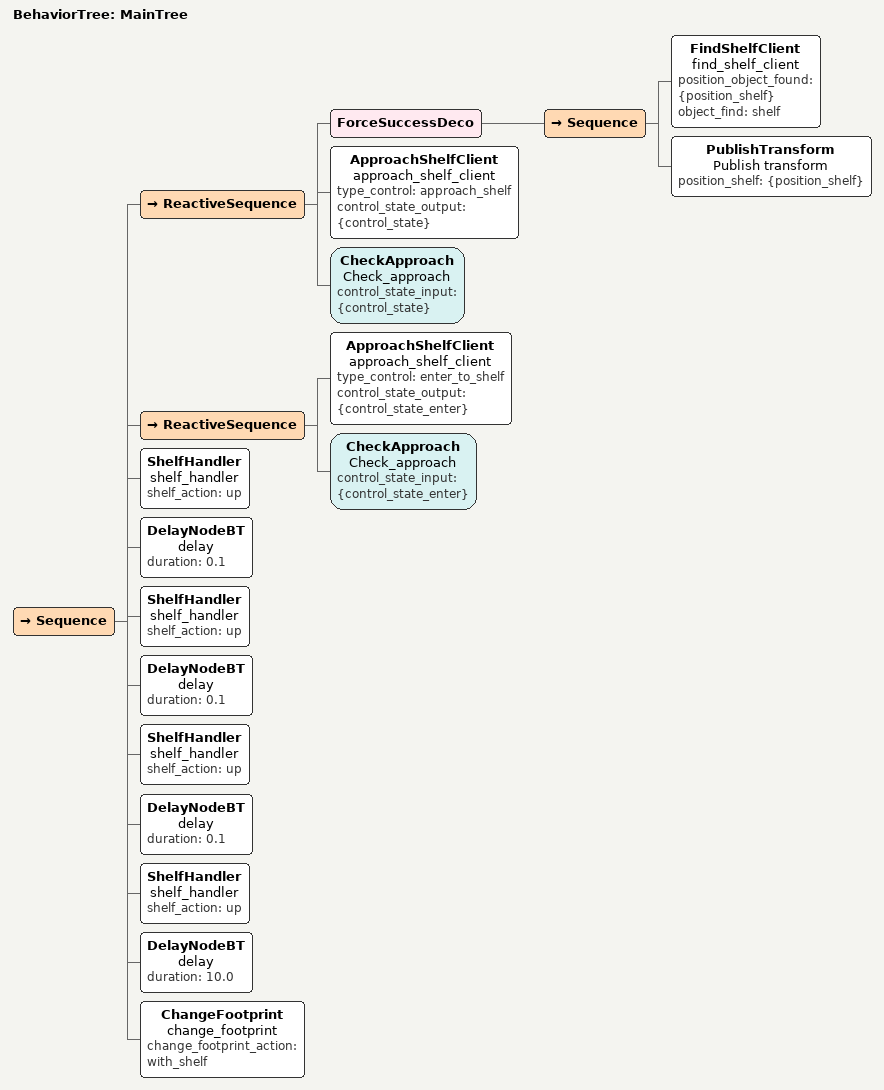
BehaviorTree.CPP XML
<root BTCPP_format="4">
    <BehaviorTree ID="MainTree">
        <Sequence>
            <!-- Acercarme al shelf-->
            <!-- Acercarme al shelf-->
            <ReactiveSequence>
                <ForceSuccessDeco>
                    <Sequence>
                        <FindShelfClient name = "find_shelf_client" position_object_found="{position_shelf}" object_find= "shelf"/>
                        <PublishTransform name = "Publish transform" position_shelf="{position_shelf}"/>
                    </Sequence>
                </ForceSuccessDeco>
                <ApproachShelfClient name = "approach_shelf_client" type_control= "approach_shelf" control_state_output="{control_state}"/>
                <CheckApproach name="Check_approach" control_state_input="{control_state}"/>
            </ReactiveSequence>
            <!-- Enter the shelf-->
            <ReactiveSequence>
                <ApproachShelfClient name = "approach_shelf_client" type_control="enter_to_shelf" control_state_output="{control_state_enter}"/>
                <CheckApproach name="Check_approach" control_state_input="{control_state_enter}"/>
            </ReactiveSequence>
            <!-- Up shelf -->
            <ShelfHandler name="shelf_handler" shelf_action="up" />
            <DelayNodeBT name="delay" duration= "0.1"/>
            <ShelfHandler name="shelf_handler" shelf_action="up" />
            <DelayNodeBT name="delay" duration= "0.1"/>
            <ShelfHandler name="shelf_handler" shelf_action="up" />
            <DelayNodeBT name="delay" duration= "0.1"/>
            <ShelfHandler name="shelf_handler" shelf_action="up" />
            <DelayNodeBT name="delay" duration= "10.0"/>

            <ChangeFootprint name="change_footprint"  change_footprint_action="with_shelf"/>
            <!-- back shelf -->
            <!--ShelfHandler name="shelf_handler" shelf_action="down" /-->
            <!-- Back the shelf  control=large_shelf/2 + radius_rb1 + offset-->
        </Sequence>
    </BehaviorTree>
</root>
